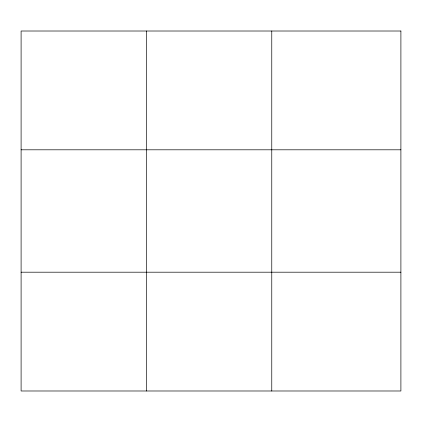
<?xml version="1.0" encoding="UTF-8"?>
<svg xmlns="http://www.w3.org/2000/svg" width="422" height="422" viewBox="0 0 422 422"><rect width="100%" height="100%" fill="white"/><g stroke="black" fill="none" stroke-linecap="round" stroke-linejoin="round"><path stroke-width="0.63" d="M146.434 390.988L146.434 31.012M271.768 390.988L271.768 31.012M21.1 149.805L400.9 149.805M21.1 272.195L400.9 272.195M400.9 31.012L400.9 390.988L21.1 390.988L21.1 31.012L400.9 31.012"/></g></svg>
